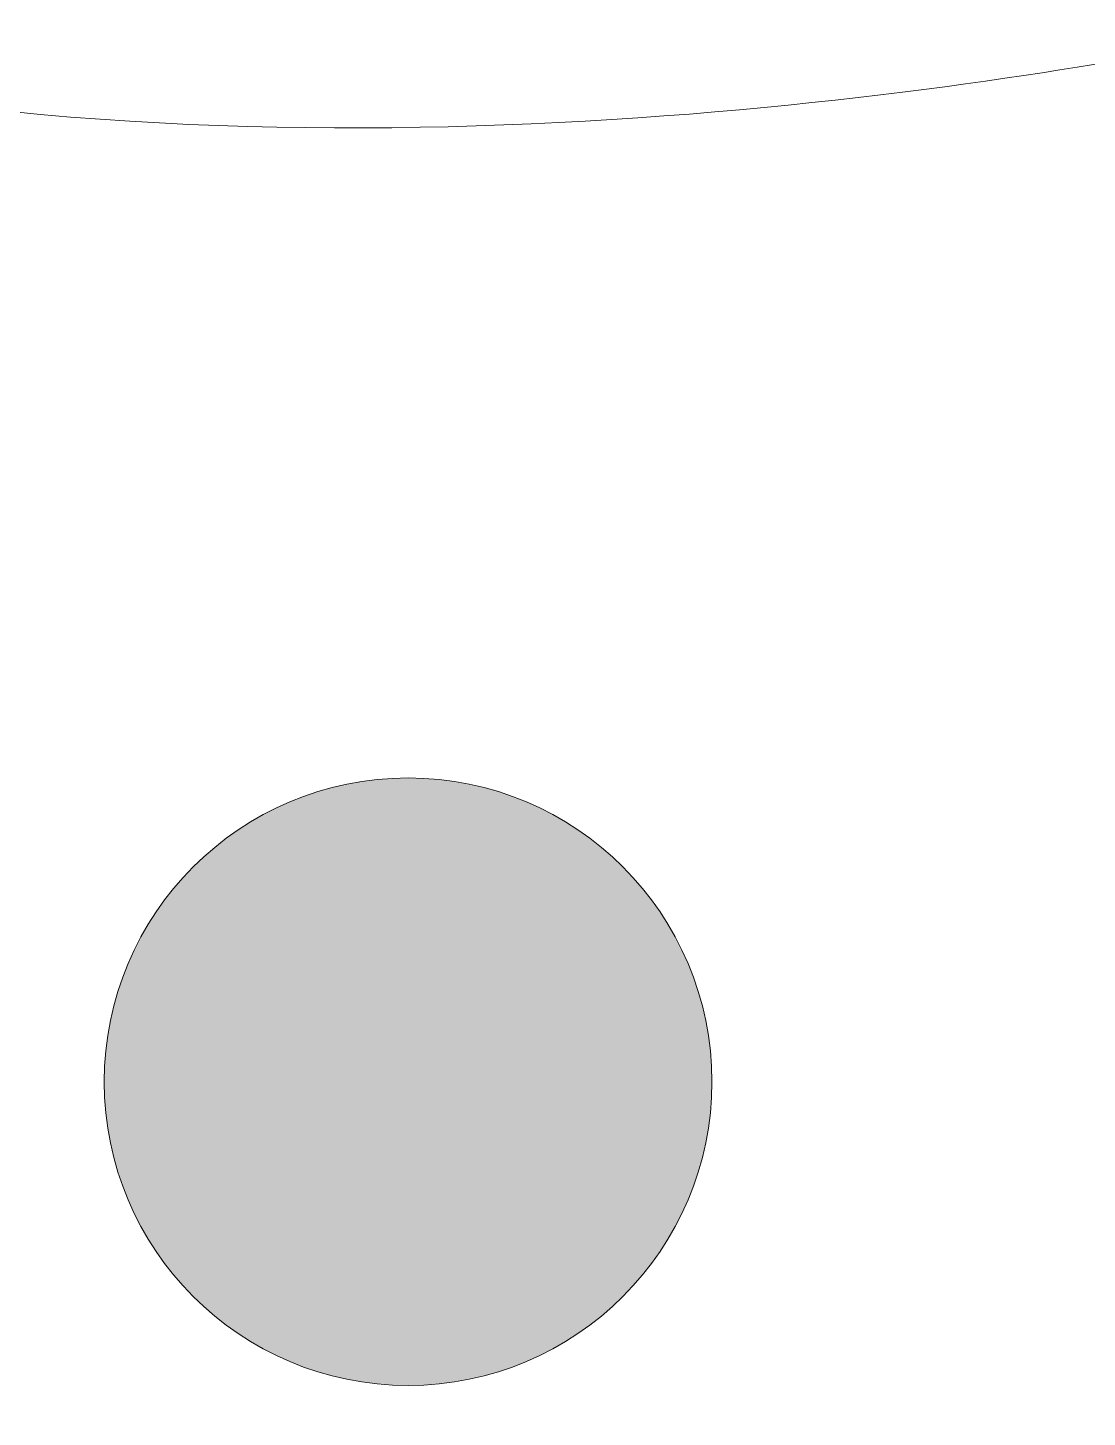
# Model space of a CAD drawing. Extents: x 404 to 2596, y -2984 to -16.
# Drawn here: x 1392 to 1695.7, y -1622.5 to -1224.1 of the extents above; entities that cross this region are included whole.
import ezdxf

# ---------------------------------------------------------------- set-up
doc = ezdxf.new("R2010")
doc.units = 0
doc.header["$MEASUREMENT"] = 0
doc.layers.add('Layer 1', color=7, linetype='Continuous')

# ---------------------------------------------------------------- blocks, each defined once
blk = doc.blocks.new('block 2')
at = {"layer": 'Layer 1', "true_color": 0x231f20}
h = blk.add_hatch(color=250, dxfattribs=at)
h.dxf.hatch_style = 2
edge = h.paths.add_edge_path()
edge.add_spline(control_points=[(1501.05, -1613.44), (1549.15, -1613.44), (1588.15, -1574.45), (1588.15, -1526.35), (1588.15, -1478.24), (1549.15, -1439.25), (1501.05, -1439.25), (1452.95, -1439.25), (1413.96, -1478.24), (1413.96, -1526.35), (1413.96, -1574.45), (1452.95, -1613.44), (1501.05, -1613.44)], knot_values=[0, 0, 0, 0, 1, 1, 1, 2, 2, 2, 3, 3, 3, 4, 4, 4, 4], degree=3, periodic=1)
at = {"layer": 'Layer 1', "lineweight": 0}
for points, knots in [([(1260.67, -1224.14), (1435, -1276.02), (1646.66, -1244.51), (1722.29, -1230.25), (1864.48, -1302.57), (1960.5, -1437.71), (1960.5, -1592.25), (1960.5, -1651.93), (1946.58, -1709.22), (1919.16, -1762.79), (1801.25, -1687.39), (1656.61, -1642.85), (1500.45, -1642.85), (1334.38, -1642.85), (1181.25, -1693.21), (1059.5, -1777.58), (1027.18, -1720.35), (1010.18, -1656.76), (1010.18, -1592.25), (1010.18, -1433.29), (1111.67, -1294.77), (1260.67, -1224.14)], [0, 0, 0, 0, 1, 1, 1, 2, 2, 2, 3, 3, 3, 4, 4, 4, 5, 5, 5, 6, 6, 6, 7, 7, 7, 7]), ([(1501.05, -1613.44), (1549.15, -1613.44), (1588.15, -1574.45), (1588.15, -1526.35), (1588.15, -1478.24), (1549.15, -1439.25), (1501.05, -1439.25), (1452.95, -1439.25), (1413.96, -1478.24), (1413.96, -1526.35), (1413.96, -1574.45), (1452.95, -1613.44), (1501.05, -1613.44)], [0, 0, 0, 0, 1, 1, 1, 2, 2, 2, 3, 3, 3, 4, 4, 4, 4])]:
    blk.add_open_spline(points, degree=3, knots=knots, dxfattribs=at)

msp = doc.modelspace()

# ---------------------------------------------------------------- block references
at = {"layer": 'Layer 1'}
msp.add_blockref('block 2', (0, 0), dxfattribs=at)

doc.saveas('drawing.dxf')
